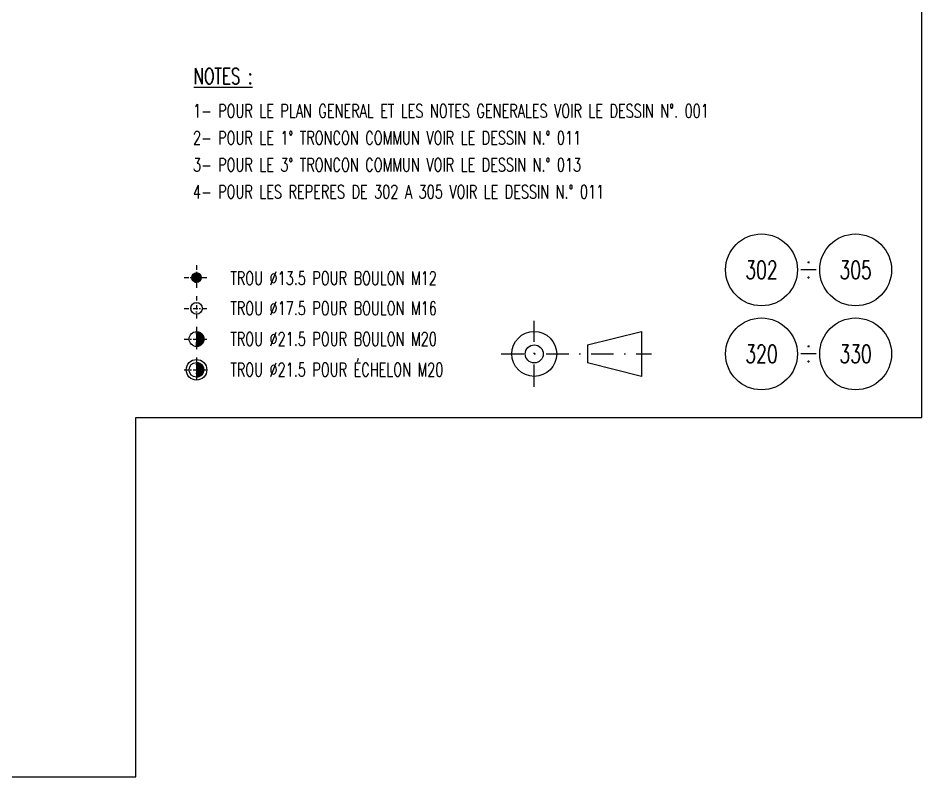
# Model space of a CAD drawing. Extents: x 512650 to 528870, y -6972 to 4508.
# Drawn here: x 524846 to 528870, y -6972 to -3593 of the extents above; entities that cross this region are included whole.
import ezdxf
from ezdxf.enums import TextEntityAlignment as Align

# ---------------------------------------------------------------- set-up
doc = ezdxf.new("R2010")
doc.units = 0
doc.header["$LTSCALE"] = 200
doc.header["$MEASUREMENT"] = 0
doc.linetypes.add('DASHDOT', pattern=[1, 0.5, -0.25, 0, -0.25])
doc.layers.get('0').update_dxf_attribs({"linetype": 'CONTINUOUS'})
for name, color, linetype in [('BOLLINI_1', 7, 'CONTINUOUS'), ('LM', 7, 'CONTINUOUS'), ('LS', 7, 'CONTINUOUS'), ('MZ', 6, 'DASHDOT'), ('NOTATION', 2, 'CONTINUOUS')]:
    doc.layers.add(name, color=color, linetype=linetype)
doc.styles.add('RQL', font='ROMANS8.SHX', dxfattribs={"width": 0.7})
doc.styles.add('RS', font='ROMANS8.shx', dxfattribs={"width": 0.7})

# ---------------------------------------------------------------- blocks, each defined once
blk = doc.blocks.new('xxx')
blk.add_circle((0, 0), 8)
at = {"color": 3, "style": 'RQL', "width": 0.7}
blk.add_attdef('POS', text='', height=4, dxfattribs=at).set_placement((0, 0), align=Align.MIDDLE)
at = {"color": 3, "style": 'RQL', "width": 0.7, "flags": 1}
blk.add_attdef('POS1', (-0.39, -5.42), '', height=2, dxfattribs=at)
at = {"style": 'RQL', "width": 0.7, "flags": 1}
blk.add_attdef('TIPO', (-0.39, -8.66), '', height=2, dxfattribs=at)
blk = doc.blocks.new('12')
at = {"color": 0}
for p, q in [((-1, 0.06), (-0.06, 1)), ((-1, 0.01), (-0.01, 1)), ((-1, -0.03), (0.03, 1)), ((-1, -0.07), (0.07, 1)), ((0.09, -1), (-1, 0.09)), ((0.05, -1), (-1, 0.05)), ((0, -1), (-1, 0)), ((-0.99, 0.16), (-0.16, 0.99)), ((-0.99, 0.11), (-0.11, 0.99)), ((-0.99, -0.11), (0.11, 0.99)), ((-0.99, -0.15), (0.15, 0.99)), ((0.17, -0.99), (-0.99, 0.17)), ((0.13, -0.99), (-0.99, 0.13)), ((-0.98, 0.22), (-0.22, 0.98)), ((-0.98, -0.19), (0.19, 0.98)), ((0.21, -0.98), (-0.98, 0.21)), ((-0.97, -0.23), (0.23, 0.97)), ((0.24, -0.97), (-0.97, 0.24)), ((-0.96, 0.28), (-0.28, 0.96)), ((-0.96, -0.27), (0.27, 0.96)), ((0.28, -0.96), (-0.96, 0.28)), ((-0.95, -0.3), (0.3, 0.95)), ((0.31, -0.95), (-0.95, 0.31)), ((-0.94, 0.34), (-0.34, 0.94)), ((-0.94, -0.33), (0.33, 0.94)), ((0.35, -0.94), (-0.94, 0.35)), ((-0.93, -0.37), (0.37, 0.93)), ((0.38, -0.93), (-0.93, 0.38)), ((-0.92, -0.4), (0.4, 0.92)), ((-0.91, 0.42), (-0.42, 0.91)), ((0.41, -0.91), (-0.91, 0.41)), ((-0.9, -0.43), (0.43, 0.9)), ((0.44, -0.9), (-0.9, 0.44)), ((-0.89, -0.46), (0.46, 0.89)), ((0.47, -0.88), (-0.88, 0.47)), ((-0.87, -0.49), (0.49, 0.87)), ((0.5, -0.87), (-0.87, 0.5)), ((-0.86, 0.52), (-0.52, 0.86)), ((-0.86, -0.52), (0.52, 0.86)), ((0.53, -0.85), (-0.85, 0.53)), ((-0.84, -0.54), (0.54, 0.84)), ((0.55, -0.83), (-0.83, 0.55)), ((-0.82, -0.57), (0.57, 0.82)), ((0.58, -0.81), (-0.81, 0.58)), ((-0.8, -0.6), (0.6, 0.8)), ((0.61, -0.79), (-0.79, 0.61)), ((-0.78, -0.62), (0.62, 0.78)), ((0.63, -0.78), (-0.78, 0.63)), ((-0.76, -0.65), (0.65, 0.76)), ((0.66, -0.75), (-0.75, 0.66)), ((-0.74, -0.67), (0.67, 0.74)), ((0.68, -0.73), (-0.73, 0.68)), ((-0.72, -0.69), (0.69, 0.72)), ((0.7, -0.71), (-0.71, 0.7)), ((-0.7, -0.72), (0.72, 0.7)), ((0.73, -0.69), (-0.69, 0.73)), ((0.75, -0.67), (-0.67, 0.75)), ((-0.67, -0.74), (0.74, 0.67)), ((-0.65, -0.76), (0.76, 0.65)), ((0.77, -0.64), (-0.64, 0.77)), ((-0.63, -0.78), (0.78, 0.63)), ((0.79, -0.62), (-0.62, 0.79)), ((-0.6, -0.8), (0.8, 0.6)), ((0.81, -0.59), (-0.59, 0.81)), ((-0.57, -0.82), (0.82, 0.57)), ((0.83, -0.56), (-0.56, 0.83)), ((-0.55, -0.84), (0.84, 0.55)), ((0.84, -0.54), (-0.54, 0.84)), ((-0.52, -0.85), (0.85, 0.52)), ((0.86, -0.51), (-0.51, 0.86)), ((-0.49, -0.87), (0.87, 0.49)), ((0.88, -0.48), (-0.48, 0.88)), ((-0.46, -0.89), (0.89, 0.46)), ((0.89, -0.45), (-0.45, 0.89)), ((-0.43, -0.9), (0.9, 0.43)), ((0.91, -0.42), (-0.42, 0.91)), ((-0.4, -0.92), (0.92, 0.4)), ((0.92, -0.39), (-0.39, 0.92)), ((-0.37, -0.93), (0.93, 0.37)), ((0.93, -0.36), (-0.36, 0.93)), ((-0.34, -0.94), (0.94, 0.34)), ((0.95, -0.33), (-0.33, 0.95)), ((-0.3, -0.95), (0.95, 0.3)), ((0.96, -0.29), (-0.29, 0.96)), ((-0.27, -0.96), (0.96, 0.27)), ((0.97, -0.26), (-0.26, 0.97)), ((-0.23, -0.97), (0.97, 0.23)), ((0.98, -0.22), (-0.22, 0.98)), ((-0.2, -0.98), (0.98, 0.2)), ((0.98, -0.18), (-0.18, 0.98)), ((-0.16, -0.99), (0.99, 0.16)), ((0.99, -0.14), (-0.14, 0.99)), ((-0.12, -0.99), (0.99, 0.12)), ((0.99, -0.1), (-0.1, 0.99)), ((-0.08, -1), (1, 0.08)), ((1, -0.06), (-0.06, 1)), ((-0.04, -1), (1, 0.04)), ((1, -0.02), (-0.02, 1)), ((1, 0.02), (0.02, 1)), ((1, 0.07), (0.07, 1)), ((0.99, 0.12), (0.12, 0.99)), ((0.98, 0.17), (0.17, 0.98)), ((0.97, 0.23), (0.23, 0.97)), ((0.96, 0.29), (0.29, 0.96)), ((0.93, 0.36), (0.36, 0.93)), ((0.9, 0.44), (0.44, 0.9)), ((0.84, 0.55), (0.55, 0.84)), ((-0.04, -1), (-1, -0.04)), ((-0.09, -1), (-1, -0.09)), ((-0.14, -0.99), (-0.99, -0.14)), ((-0.2, -0.98), (-0.98, -0.2)), ((-0.25, -0.97), (-0.97, -0.25)), ((-0.32, -0.95), (-0.95, -0.32)), ((-0.39, -0.92), (-0.92, -0.39)), ((-0.48, -0.88), (-0.88, -0.48)), ((-0.6, -0.8), (-0.8, -0.6)), ((0.01, -1), (1, -0.01)), ((0.05, -1), (1, -0.05)), ((0.1, -0.99), (0.99, -0.1)), ((0.15, -0.99), (0.99, -0.15)), ((0.21, -0.98), (0.98, -0.21)), ((0.27, -0.96), (0.96, -0.27)), ((0.33, -0.94), (0.94, -0.33)), ((0.41, -0.91), (0.91, -0.41)), ((0.5, -0.87), (0.87, -0.5)), ((0.66, -0.75), (0.75, -0.66))]:
    blk.add_line(p, q, dxfattribs=at)
blk.add_circle((0, 0), 1)
blk = doc.blocks.new('16')
blk.add_circle((0, 0), 1)
blk = doc.blocks.new('20')
at = {"color": 0}
for p, q in [((0, 0.98), (0.02, 1)), ((0, 0.94), (0.06, 1)), ((1, -0.01), (0, 0.99)), ((0, 0.89), (0.1, 0.99)), ((0, 0.85), (0.14, 0.99)), ((0, 0.8), (0.18, 0.98)), ((0, 0.76), (0.22, 0.98)), ((0, 0.71), (0.25, 0.97)), ((0, 0.67), (0.29, 0.96)), ((1, -0.05), (0, 0.95)), ((0, 0.62), (0.32, 0.95)), ((0, 0.58), (0.36, 0.93)), ((0, 0.53), (0.39, 0.92)), ((0, 0.49), (0.42, 0.91)), ((1, -0.09), (0, 0.9)), ((0, 0.44), (0.45, 0.89)), ((0, 0.4), (0.48, 0.88)), ((0.99, -0.13), (0, 0.86)), ((0, 0.35), (0.51, 0.86)), ((0, 0.31), (0.54, 0.84)), ((0, 0.26), (0.56, 0.83)), ((0.99, -0.17), (0, 0.81)), ((0, 0.22), (0.59, 0.81)), ((0, 0.17), (0.61, 0.79)), ((0.98, -0.21), (0, 0.77)), ((0, 0.13), (0.64, 0.77)), ((0, 0.08), (0.66, 0.75)), ((0, 0.04), (0.69, 0.73)), ((0.97, -0.25), (0, 0.72)), ((0, -0.01), (0.71, 0.7)), ((0.96, -0.28), (0, 0.68)), ((0, -0.05), (0.73, 0.68)), ((0, -0.1), (0.75, 0.66)), ((0.95, -0.32), (0, 0.63)), ((0, -0.14), (0.77, 0.63)), ((0, -0.19), (0.79, 0.61)), ((0.94, -0.35), (0, 0.59)), ((0, -0.23), (0.81, 0.58)), ((0, -0.28), (0.83, 0.56)), ((0.92, -0.38), (0, 0.54)), ((0, -0.32), (0.85, 0.53)), ((0.91, -0.41), (0, 0.5)), ((0, -0.36), (0.87, 0.5)), ((0, -0.41), (0.88, 0.47)), ((0.9, -0.44), (0, 0.45)), ((0, -0.45), (0.9, 0.44)), ((0.88, -0.47), (0, 0.41)), ((0, -0.5), (0.91, 0.41)), ((0, -0.54), (0.92, 0.38)), ((0.87, -0.5), (0, 0.36)), ((0, -0.59), (0.94, 0.35)), ((0.85, -0.53), (0, 0.32)), ((0, -0.63), (0.95, 0.31)), ((0, -0.68), (0.96, 0.28)), ((0.83, -0.56), (0, 0.27)), ((0, -0.72), (0.97, 0.25)), ((0.81, -0.58), (0, 0.23)), ((0, -0.77), (0.98, 0.21)), ((0.79, -0.61), (0, 0.18)), ((0, -0.81), (0.99, 0.17)), ((0.77, -0.63), (0, 0.14)), ((0, -0.86), (0.99, 0.13)), ((0.75, -0.66), (0, 0.09)), ((0, -0.9), (1, 0.09)), ((0.73, -0.68), (0, 0.05)), ((0, -0.95), (1, 0.05)), ((0.71, -0.7), (0, 0.01)), ((0, -0.99), (1, 0.01)), ((1, 0.04), (0.04, 1)), ((1, 0.09), (0.09, 1)), ((0.99, 0.14), (0.14, 0.99)), ((0.98, 0.19), (0.19, 0.98)), ((0.97, 0.25), (0.25, 0.97)), ((0.95, 0.31), (0.31, 0.95)), ((0.92, 0.38), (0.38, 0.92)), ((0.88, 0.47), (0.47, 0.88)), ((0.81, 0.59), (0.59, 0.81)), ((0.69, -0.73), (0, -0.04)), ((0.66, -0.75), (0, -0.08)), ((0.64, -0.77), (0, -0.13)), ((0.61, -0.79), (0, -0.17)), ((0.59, -0.81), (0, -0.22)), ((0.56, -0.83), (0, -0.26)), ((0.54, -0.84), (0, -0.31)), ((0.51, -0.86), (0, -0.35)), ((0.48, -0.88), (0, -0.4)), ((0.45, -0.89), (0, -0.44)), ((0.42, -0.91), (0, -0.49)), ((0.39, -0.92), (0, -0.53)), ((0.36, -0.93), (0, -0.58)), ((0.32, -0.95), (0, -0.62)), ((0.29, -0.96), (0, -0.67)), ((0.25, -0.97), (0, -0.71)), ((0.22, -0.98), (0, -0.76)), ((0.18, -0.98), (0, -0.8)), ((0.14, -0.99), (0, -0.85)), ((0.1, -0.99), (0, -0.89)), ((0.04, -1), (1, -0.04)), ((0.09, -1), (1, -0.09)), ((0.14, -0.99), (0.99, -0.14)), ((0.19, -0.98), (0.98, -0.19)), ((0.25, -0.97), (0.97, -0.25)), ((0.31, -0.95), (0.95, -0.31)), ((0.38, -0.92), (0.92, -0.38)), ((0.47, -0.88), (0.88, -0.47)), ((0.59, -0.81), (0.81, -0.59))]:
    blk.add_line(p, q, dxfattribs=at)
blk.add_line((0, 1), (0, -1))
blk.add_circle((0, 0), 1)

msp = doc.modelspace()

# ---------------------------------------------------------------- linework, layer by layer
at = {"color": 0}
for p, q in [((527381.108, -5048.489), (527621.544, -4988.489)), ((527621.544, -4988.489), (527621.544, -5188.489)), ((527381.108, -5048.489), (527381.108, -5128.489)), ((527621.544, -5188.489), (527381.108, -5128.489))]:
    msp.add_line(p, q, dxfattribs=at)
for radius in [100, 40]:
    msp.add_circle((527143.836, -5088.489), radius, dxfattribs=at)
at = {"layer": 'LS', "color": 0}
for p, q in [((528399.018, -4714.454), (528331.683, -4714.454)), ((528399.018, -5088.489), (528331.683, -5088.489))]:
    msp.add_line(p, q, dxfattribs=at)
at = {"layer": 'LS', "color": 8}
msp.add_lwpolyline([(512650.239, 4508.217), (512650.239, -6971.783), (525370.239, -6971.783), (525370.239, -5371.783), (528870.239, -5371.783), (528870.239, 4508.217), (512650.239, 4508.217)], close=True, dxfattribs=at)
at = {"layer": 'LS', "color": 0, "const_width": 4.5}
for points in [[(528362.6, -4680.786, 1), (528368.1, -4680.786, 1)], [(528362.6, -4748.121, 1), (528368.1, -4748.121, 1)], [(528362.6, -5054.821, 1), (528368.1, -5054.821, 1)], [(528362.6, -5122.156, 1), (528368.1, -5122.156, 1)]]:
    msp.add_lwpolyline(points, format="xyb", close=True, dxfattribs=at)
at = {"layer": 'LS', "color": 0}
msp.add_circle((525640.122, -5159.296), 45.935, dxfattribs=at)
at = {"layer": 'MZ', "ltscale": 0.2}
for p, q in [((525640.122, -4693.956), (525640.122, -4803.675)), ((525585.263, -4748.815), (525694.981, -4748.815)), ((525640.122, -4830.783), (525640.122, -4940.501)), ((525640.122, -4830.783), (525640.122, -4940.501)), ((525585.263, -4885.642), (525694.981, -4885.642)), ((525585.263, -4885.642), (525694.981, -4885.642)), ((525640.122, -4967.61), (525640.122, -5077.328)), ((525585.263, -5022.469), (525694.981, -5022.469)), ((525585.263, -5022.469), (525694.981, -5022.469)), ((525640.122, -5104.436), (525640.122, -5214.155)), ((525585.263, -5159.296), (525694.981, -5159.296))]:
    msp.add_line(p, q, dxfattribs=at)
at = {"layer": 'MZ'}
for p, q in [((527143.836, -5235.096), (527143.836, -4941.882)), ((526997.229, -5088.489), (527666.739, -5088.489))]:
    msp.add_line(p, q, dxfattribs=at)

# ---------------------------------------------------------------- block references
at = {"layer": 'BOLLINI_1', "xscale": 19.99800000000225, "yscale": 19.99800000000225, "zscale": 19.99800000000225}
for p, values in [((528155.787, -4714.454), {'POS': '302'}), ((528574.913, -4714.454), {'POS': '305'}), ((528155.787, -5088.489), {'POS': '320'}), ((528574.913, -5088.489), {'POS': '330'})]:
    msp.add_blockref('xxx', p, dxfattribs=at).add_auto_attribs(values)
at = {"layer": 'LM'}
for name, p, xscale, yscale, zscale, rotation in [('12', (525640.122, -4748.815), 20.79999999948258, 20.79999999948258, 20.79999999948258, 344.7569620653314), ('16', (525640.122, -4885.642), 26.00000000013639, 26.00000000013639, 26.00000000013639, 280.755082505952), ('20', (525640.122, -5022.469), 33, 33, 33, 358.474256613)]:
    msp.add_blockref(name, p, dxfattribs=dict(at, xscale=xscale, yscale=yscale, zscale=zscale, rotation=rotation))
at = {"layer": 'LM', "xscale": 32.90000000037241, "yscale": 32.90000000037241, "zscale": 32.90000000037241}
msp.add_blockref('20', (525640.122, -5159.296), dxfattribs=at)

# ---------------------------------------------------------------- texts
at = {"layer": 'LM', "style": 'RS', "width": 0.7}
for s, p in [('1- POUR LE PLAN GENERAL ET LES NOTES GENERALES VOIR LE DESSIN N%%D. 001', (525624.599, -4036.612)), ('2- POUR LE 1° TRONCON COMMUN VOIR LE DESSIN N.° 011', (525624.599, -4156.612)), ('3- POUR LE 3° TRONCON COMMUN VOIR LE DESSIN N.° 013', (525624.599, -4276.612)), ('4- POUR LES REPERES DE 302 A 305 VOIR LE DESSIN N.° 011', (525624.599, -4396.612))]:
    msp.add_text(s, height=60, dxfattribs=at).set_placement(p)
at = {"layer": 'LM', "linetype": 'ByBlock', "style": 'RS', "width": 0.7}
for s, p in [('TROU %%C13.5 POUR BOULON M12', (525790.401, -4781.376)), ('TROU %%C17.5 POUR BOULON M16', (525790.439, -4915.159)), ('TROU %%C21.5 POUR BOULON M20', (525790.439, -5051.985)), ('TROU %%C21.5 POUR ÉCHELON M20', (525790.413, -5188.812))]:
    msp.add_text(s, height=60, dxfattribs=at).set_placement(p)
at = {"layer": 'NOTATION', "color": 7, "style": 'RS', "width": 0.7}
msp.add_text('%%uNOTES :', height=70, dxfattribs=at).set_placement((525627.554, -3886.811))

doc.saveas('drawing.dxf')
